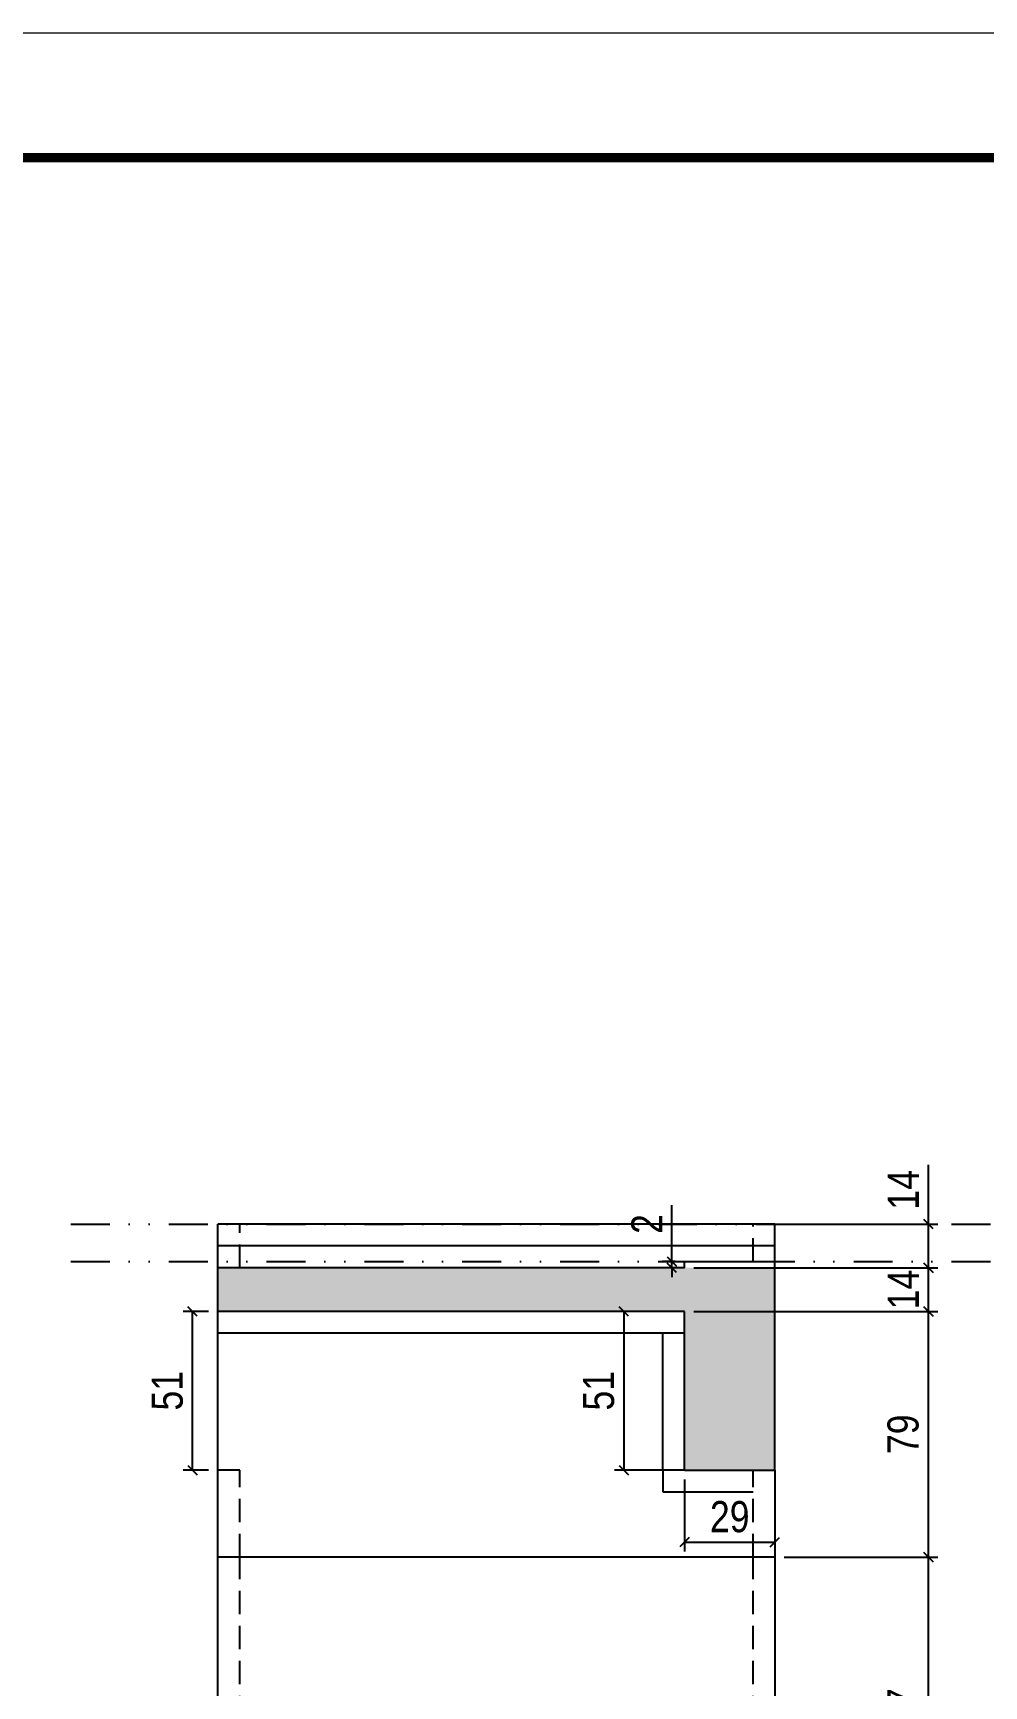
# Model space of a CAD drawing. Extents: x 14400 to 24104, y -21631 to 6985.
# Drawn here: x 14944 to 15249, y -2735 to -2204 of the extents above; entities that cross this region are included whole.
import ezdxf

# ---------------------------------------------------------------- set-up
doc = ezdxf.new("R2010")
doc.units = 0
for name, pattern in [('DASHED', [0.75, 0.5, -0.25]), ('DIVIDE2', [0.625, 0.25, -0.125, 0, -0.125, 0, -0.125]), ('HIDDEN', [0.375, 0.25, -0.125])]:
    doc.linetypes.add(name, pattern=pattern)
for name, color, linetype in [('COTA', 241, 'Continuous'), ('Nível', 160, 'Continuous'), ('Painéis', 200, 'Continuous'), ('SARR_2.2x7', 40, 'Continuous')]:
    doc.layers.add(name, color=color, linetype=linetype)
doc.layers.add('Folhas', color=255, linetype='Continuous', lineweight=9)
doc.layers.add('SARRAFO DE PRESSAO', color=251, linetype='DASHED', lineweight=9)
doc.styles.add('COTA TECNICA', font='techl___.ttf', dxfattribs={"height": 10})
doc.dimstyles.new('PAINEL', dxfattribs={"dimtxt": 10, "dimasz": 3, "dimexe": 3, "dimexo": 3, "dimgap": 3, "dimtad": 1, "dimdec": 1, "dimzin": 12, "dimdsep": 46, "dimtxsty": 'COTA TECNICA', "dimblk1": 'OBLIQUE', "dimblk2": 'OBLIQUE', "dimsah": 1, "dimcen": 0.9, "dimclrd": 4, "dimclre": 4, "dimclrt": 240, "dimadec": 1, "dimazin": 3, "dimtfac": 1, "dimtdec": 1, "dimtmove": 0, "dimatfit": 3, "dimfxl": 1, "dimtolj": 1, "dimtzin": 12, "dimarcsym": 0})

# ---------------------------------------------------------------- blocks, each defined once
blk = doc.blocks.new('9999999999')
at = {"layer": 'Folhas'}
blk.add_lwpolyline([(98138.98, 34190.21), (99623.98, 34190.21), (99623.98, 35240.21), (98138.98, 35240.21)], close=True, dxfattribs=at)
at = {"layer": 'Folhas', "color": 30, "const_width": 3}
blk.add_lwpolyline([(98213.98, 34230.21), (99583.98, 34230.21), (99583.98, 35200.21), (98213.98, 35200.21)], close=True, dxfattribs=at)
blk = doc.blocks.new('_Oblique')
at = {"color": 0, "linetype": 'ByBlock', "lineweight": -2}
blk.add_line((-0.5, -0.5), (0.5, 0.5), dxfattribs=at)
blk = doc.blocks.new('*D1813')
at = {"layer": 'COTA', "color": 4, "lineweight": -2, "transparency": 16777216}
for p, q in [((15185.04, -2693.59), (15234.4, -2693.59)), ((15231.4, -2790.59), (15231.4, -2693.59)), ((15185.04, -2790.59), (15234.4, -2790.59))]:
    blk.add_line(p, q, dxfattribs=at)
at = {"layer": 'Defpoints', "color": 0, "transparency": 16777216}
for p in [(15182.04, -2693.59), (15231.4, -2693.59), (15182.04, -2790.59)]:
    blk.add_point(p, dxfattribs=at)
at = {"layer": 'COTA', "color": 4, "lineweight": -2, "transparency": 16777216, "xscale": 3, "yscale": 3, "zscale": 3}
for p, rotation in [((15231.4, -2693.59), 90), ((15231.4, -2790.59), 270)]:
    blk.add_blockref('_Oblique', p, dxfattribs=dict(at, rotation=rotation))
at = {"layer": 'COTA', "color": 240, "transparency": 16777216, "insert": (15223.3, -2742.09), "char_height": 10, "attachment_point": 5, "rotation": 90, "style": 'COTA TECNICA'}
blk.add_mtext('\\A1;97', dxfattribs=at)
blk = doc.blocks.new('*D1830')
at = {"layer": 'COTA', "color": 4, "lineweight": -2, "transparency": 16777216}
for p, q in [((15156.04, -2614.59), (15234.4, -2614.59)), ((15231.4, -2693.59), (15231.4, -2614.59)), ((15185.04, -2693.59), (15234.4, -2693.59))]:
    blk.add_line(p, q, dxfattribs=at)
at = {"layer": 'Defpoints', "color": 0, "transparency": 16777216}
for p in [(15153.04, -2614.59), (15231.4, -2614.59), (15182.04, -2693.59)]:
    blk.add_point(p, dxfattribs=at)
at = {"layer": 'COTA', "color": 4, "lineweight": -2, "transparency": 16777216, "xscale": 3, "yscale": 3, "zscale": 3}
for p, rotation in [((15231.4, -2614.59), 90), ((15231.4, -2693.59), 270)]:
    blk.add_blockref('_Oblique', p, dxfattribs=dict(at, rotation=rotation))
at = {"layer": 'COTA', "color": 240, "transparency": 16777216, "insert": (15223.3, -2654.09), "char_height": 10, "attachment_point": 5, "rotation": 90, "style": 'COTA TECNICA'}
blk.add_mtext('\\A1;79', dxfattribs=at)
blk = doc.blocks.new('*D1831')
at = {"layer": 'COTA', "color": 4, "lineweight": -2, "transparency": 16777216}
for p, q in [((15156.04, -2600.59), (15234.4, -2600.59)), ((15231.4, -2614.59), (15231.4, -2600.59)), ((15156.04, -2614.59), (15234.4, -2614.59))]:
    blk.add_line(p, q, dxfattribs=at)
at = {"layer": 'Defpoints', "color": 0, "transparency": 16777216}
for p in [(15153.04, -2600.59), (15231.4, -2600.59), (15153.04, -2614.59)]:
    blk.add_point(p, dxfattribs=at)
at = {"layer": 'COTA', "color": 4, "lineweight": -2, "transparency": 16777216, "xscale": 3, "yscale": 3, "zscale": 3}
for p, rotation in [((15231.4, -2600.59), 90), ((15231.4, -2614.59), 270)]:
    blk.add_blockref('_Oblique', p, dxfattribs=dict(at, rotation=rotation))
at = {"layer": 'COTA', "color": 240, "transparency": 16777216, "insert": (15223.33, -2607.59), "char_height": 10, "attachment_point": 5, "rotation": 90, "style": 'COTA TECNICA'}
blk.add_mtext('\\A1;14', dxfattribs=at)
blk = doc.blocks.new('*D1832')
at = {"layer": 'COTA', "color": 4, "lineweight": -2, "transparency": 16777216}
for p, q in [((15231.4, -2586.59), (15231.4, -2567.47)), ((15185.04, -2586.59), (15234.4, -2586.59)), ((15231.4, -2600.59), (15231.4, -2586.59)), ((15156.04, -2600.59), (15234.4, -2600.59))]:
    blk.add_line(p, q, dxfattribs=at)
at = {"layer": 'Defpoints', "color": 0, "transparency": 16777216}
for p in [(15182.04, -2586.59), (15231.4, -2586.59), (15153.04, -2600.59)]:
    blk.add_point(p, dxfattribs=at)
at = {"layer": 'COTA', "color": 4, "lineweight": -2, "transparency": 16777216, "xscale": 3, "yscale": 3, "zscale": 3}
for p, rotation in [((15231.4, -2586.59), 90), ((15231.4, -2600.59), 270)]:
    blk.add_blockref('_Oblique', p, dxfattribs=dict(at, rotation=rotation))
at = {"layer": 'COTA', "color": 240, "transparency": 16777216, "insert": (15223.33, -2575.53), "char_height": 10, "attachment_point": 5, "rotation": 90, "style": 'COTA TECNICA'}
blk.add_mtext('\\A1;14', dxfattribs=at)
blk = doc.blocks.new('*D1833')
at = {"layer": 'COTA', "color": 4, "lineweight": -2, "transparency": 16777216}
for p, q in [((15153.04, -2668.59), (15153.04, -2691.71)), ((15182.04, -2668.59), (15182.04, -2691.71)), ((15153.04, -2688.71), (15182.04, -2688.71))]:
    blk.add_line(p, q, dxfattribs=at)
at = {"layer": 'Defpoints', "color": 0, "transparency": 16777216}
for p in [(15153.04, -2665.59), (15182.04, -2665.59), (15182.04, -2688.71)]:
    blk.add_point(p, dxfattribs=at)
at = {"layer": 'COTA', "color": 4, "lineweight": -2, "transparency": 16777216, "xscale": 3, "yscale": 3, "zscale": 3, "rotation": 180}
blk.add_blockref('_Oblique', (15153.04, -2688.71), dxfattribs=at)
at = {"layer": 'COTA', "color": 4, "lineweight": -2, "transparency": 16777216, "xscale": 3, "yscale": 3, "zscale": 3}
blk.add_blockref('_Oblique', (15182.04, -2688.71), dxfattribs=at)
at = {"layer": 'COTA', "color": 240, "transparency": 16777216, "insert": (15167.54, -2680.62), "char_height": 10, "attachment_point": 5, "style": 'COTA TECNICA'}
blk.add_mtext('\\A1;29', dxfattribs=at)
blk = doc.blocks.new('*D1834')
at = {"layer": 'COTA', "color": 4, "lineweight": -2, "transparency": 16777216}
for p, q in [((15150.04, -2614.59), (15130.53, -2614.59)), ((15133.53, -2614.59), (15133.53, -2665.59)), ((15150.04, -2665.59), (15130.53, -2665.59))]:
    blk.add_line(p, q, dxfattribs=at)
at = {"layer": 'Defpoints', "color": 0, "transparency": 16777216}
for p in [(15153.04, -2614.59), (15133.53, -2665.59), (15153.04, -2665.59)]:
    blk.add_point(p, dxfattribs=at)
at = {"layer": 'COTA', "color": 4, "lineweight": -2, "transparency": 16777216, "xscale": 3, "yscale": 3, "zscale": 3}
for p, rotation in [((15133.53, -2614.59), 90), ((15133.53, -2665.59), 270)]:
    blk.add_blockref('_Oblique', p, dxfattribs=dict(at, rotation=rotation))
at = {"layer": 'COTA', "color": 240, "transparency": 16777216, "insert": (15125.42, -2640.09), "char_height": 10, "attachment_point": 5, "rotation": 90, "style": 'COTA TECNICA'}
blk.add_mtext('\\A1;51', dxfattribs=at)
blk = doc.blocks.new('*D1835')
at = {"layer": 'COTA', "color": 4, "lineweight": -2, "transparency": 16777216}
for p, q in [((15000.04, -2614.59), (14991.89, -2614.59)), ((14994.89, -2665.59), (14994.89, -2614.59)), ((15000.04, -2665.59), (14991.89, -2665.59))]:
    blk.add_line(p, q, dxfattribs=at)
at = {"layer": 'Defpoints', "color": 0, "transparency": 16777216}
for p in [(14994.89, -2614.59), (15003.04, -2614.59), (15003.04, -2665.59)]:
    blk.add_point(p, dxfattribs=at)
at = {"layer": 'COTA', "color": 4, "lineweight": -2, "transparency": 16777216, "xscale": 3, "yscale": 3, "zscale": 3}
for p, rotation in [((14994.89, -2614.59), 90), ((14994.89, -2665.59), 270)]:
    blk.add_blockref('_Oblique', p, dxfattribs=dict(at, rotation=rotation))
at = {"layer": 'COTA', "color": 240, "transparency": 16777216, "insert": (14986.78, -2640.09), "char_height": 10, "attachment_point": 5, "rotation": 90, "style": 'COTA TECNICA'}
blk.add_mtext('\\A1;51', dxfattribs=at)
blk = doc.blocks.new('*D2582')
at = {"layer": 'COTA', "color": 4, "lineweight": -2, "transparency": 16777216}
for p, q in [((15148.91, -2598.59), (15148.91, -2580.48)), ((15150.04, -2598.59), (15145.91, -2598.59)), ((15150.04, -2600.59), (15145.91, -2600.59)), ((15148.91, -2600.59), (15148.91, -2598.59)), ((15148.91, -2600.59), (15148.91, -2603.59))]:
    blk.add_line(p, q, dxfattribs=at)
at = {"layer": 'Defpoints', "color": 0, "transparency": 16777216}
for p in [(15148.91, -2598.59), (15153.04, -2598.59), (15153.04, -2600.59)]:
    blk.add_point(p, dxfattribs=at)
at = {"layer": 'COTA', "color": 4, "lineweight": -2, "transparency": 16777216, "xscale": 3, "yscale": 3, "zscale": 3}
for p, rotation in [((15148.91, -2598.59), 270), ((15148.91, -2600.59), 90)]:
    blk.add_blockref('_Oblique', p, dxfattribs=dict(at, rotation=rotation))
at = {"layer": 'COTA', "color": 240, "transparency": 16777216, "insert": (15140.91, -2586.53), "char_height": 10, "attachment_point": 5, "rotation": 90, "style": 'COTA TECNICA'}
blk.add_mtext('\\A1;2', dxfattribs=at)

msp = doc.modelspace()

# ---------------------------------------------------------------- hatches: boundary and pattern name
at = {"layer": 'COTA'}
h = msp.add_hatch(dxfattribs=at)
h.set_pattern_fill('AR-CONC', color=256, scale=0.03)
h.set_pattern_definition([(50, (-3183.5, -8040.0258), (5.4655401, -0.4781726), [0.5715, -6.2865]), (355, (-3183.5, -8040.026), (-1.0573026, 5.7317054), [0.4572, -5.0292175]), (100.451445, (-3183.0445, -8040.0656), (4.4082374, 5.2535326), [0.4857003, -5.3427073]), (46.1842, (-3183.5, -8038.502), (8.1323712, -1.2612698), [0.85725, -9.42975]), (96.635558, (-3182.822, -8038.607), (7.122124, 7.4227837), [0.7285507, -8.0140682]), (351.18415, (-3183.5, -8038.502), (7.122124, 7.4227837), [0.685799, -7.543792]), (21, (-3182.738, -8038.8828), (4.5484317, -3.0679559), [0.5715, -6.2865]), (326, (-3182.738, -8038.883), (1.8540609, 5.525639), [0.4572, -5.0292]), (71.451445, (-3182.359, -8039.1384), (6.4024926, 2.457683), [0.4857003, -5.3426981]), (37.5, (-3183.5, -8040.0258), (0.0926581, 2.53665117), [0, -4.96824, 0, -5.1054, 0, -5.04825]), (7.5, (-3183.5, -8040.0258), (2.00458988, 3.00541724), [0, -2.91084, 0, -4.85394, 0, -1.92405]), (327.5, (-3185.1993, -8040.0258), (4.06771786, -0.17186232), [0, -1.905, 0, -5.9436, 0, -7.8867]), (317.5, (-3185.9613, -8040.0258), (4.44387544, 0.7627947), [0, -2.4765, 0, -3.94716, 0, -5.6007])])
h.paths.add_polyline_path([(15153.04, -2665.59), (15182.04, -2665.59), (15182.04, -2600.59), (15003.04, -2600.59), (15003.04, -2614.59), (15153.04, -2614.59)])

# ---------------------------------------------------------------- linework, layer by layer
for p, q in [((15003.04, -2614.59), (15003.04, -2600.59)), ((15182.04, -2665.59), (15182.04, -2600.59)), ((15010.04, -2665.59), (15003.04, -2665.59)), ((15153.04, -2665.59), (15146.04, -2665.59)), ((15146.04, -2665.59), (15146.04, -2672.59))]:
    msp.add_line(p, q, dxfattribs=at)
at = {"layer": 'Nível', "color": 4, "linetype": 'DIVIDE2', "ltscale": 50}
for p, q in [((14955.78, -2586.59), (15858.47, -2586.59)), ((14955.78, -2598.59), (15858.47, -2598.59))]:
    msp.add_line(p, q, dxfattribs=at)
at = {"layer": 'Painéis'}
for p, q in [((15182.04, -2586.59), (15003.04, -2586.59)), ((15003.04, -2600.59), (15003.04, -2586.59)), ((15182.04, -2600.59), (15182.04, -2586.59)), ((15153.04, -2600.59), (15003.04, -2600.59)), ((15153.04, -2600.59), (15153.04, -2598.59)), ((15153.04, -2598.59), (15182.04, -2598.59)), ((15003.04, -2912.59), (15003.04, -2614.59)), ((15153.04, -2614.59), (15003.04, -2614.59)), ((15153.04, -2665.59), (15153.04, -2614.59)), ((15153.04, -2665.59), (15182.04, -2665.59)), ((15182.04, -2665.59), (15182.04, -2912.59)), ((15182.04, -2693.59), (15003.04, -2693.59))]:
    msp.add_line(p, q, dxfattribs=at)
at = {"layer": 'SARR_2.2x7', "linetype": 'HIDDEN', "ltscale": 30}
for p, q in [((15010.04, -2600.59), (15010.04, -2586.59)), ((15175.04, -2598.59), (15175.04, -2586.59)), ((15010.04, -2693.59), (15010.04, -2665.59)), ((15175.04, -2693.59), (15175.04, -2665.59)), ((15010.04, -2790.59), (15010.04, -2693.59)), ((15175.04, -2790.59), (15175.04, -2693.59))]:
    msp.add_line(p, q, dxfattribs=at)
at = {"layer": 'SARR_2.2x7'}
for p, q in [((15182.04, -2593.59), (15003.04, -2593.59)), ((15153.04, -2621.59), (15003.04, -2621.59)), ((15146.04, -2665.59), (15146.04, -2621.59)), ((15146.04, -2672.59), (15175.04, -2672.59))]:
    msp.add_line(p, q, dxfattribs=at)

# ---------------------------------------------------------------- block references
at = {"layer": 'SARRAFO DE PRESSAO', "color": 6, "linetype": 'ByBlock'}
msp.add_blockref('9999999999', (-83725.51, -37444.08), dxfattribs=at)

# ---------------------------------------------------------------- dimensions: what is measured, and where the dimension line sits
at = {"layer": 'COTA'}
for base, p1, p2, picture, middle in [((15231.4, -2586.59), (15153.04, -2600.59), (15182.04, -2586.59), '*D1832', (15223.33, -2575.53)), ((15148.91, -2598.59), (15153.04, -2600.59), (15153.04, -2598.59), '*D2582', (15140.91, -2586.53)), ((14994.89, -2614.59), (15003.04, -2665.59), (15003.04, -2614.59), '*D1835', (14986.78, -2640.09)), ((15133.53, -2665.59), (15153.04, -2614.59), (15153.04, -2665.59), '*D1834', (15125.42, -2640.09)), ((15231.4, -2614.59), (15182.04, -2693.59), (15153.04, -2614.59), '*D1830', (15223.3, -2654.09)), ((15231.4, -2693.59), (15182.04, -2790.59), (15182.04, -2693.59), '*D1813', (15223.3, -2742.09))]:
    dim = msp.add_linear_dim(base=base, p1=p1, p2=p2, angle=90, dimstyle='PAINEL', dxfattribs=at)
    dim.commit()
    dim.dimension.update_dxf_attribs({"geometry": picture, "text_midpoint": middle})
dim = msp.add_linear_dim(base=(15231.4, -2600.59), p1=(15153.04, -2614.59), p2=(15153.04, -2600.59), angle=90, dimstyle='PAINEL', dxfattribs=at)
dim.commit()
dim.dimension.update_dxf_attribs({"geometry": '*D1831', "text_midpoint": (15231.4, -2607.59), "dimtype": 160})
dim = msp.add_linear_dim(base=(15182.04, -2688.71), p1=(15153.04, -2665.59), p2=(15182.04, -2665.59), dimstyle='PAINEL', dxfattribs=at)
dim.commit()
dim.dimension.update_dxf_attribs({"geometry": '*D1833', "text_midpoint": (15167.54, -2680.62)})

doc.saveas('drawing.dxf')
